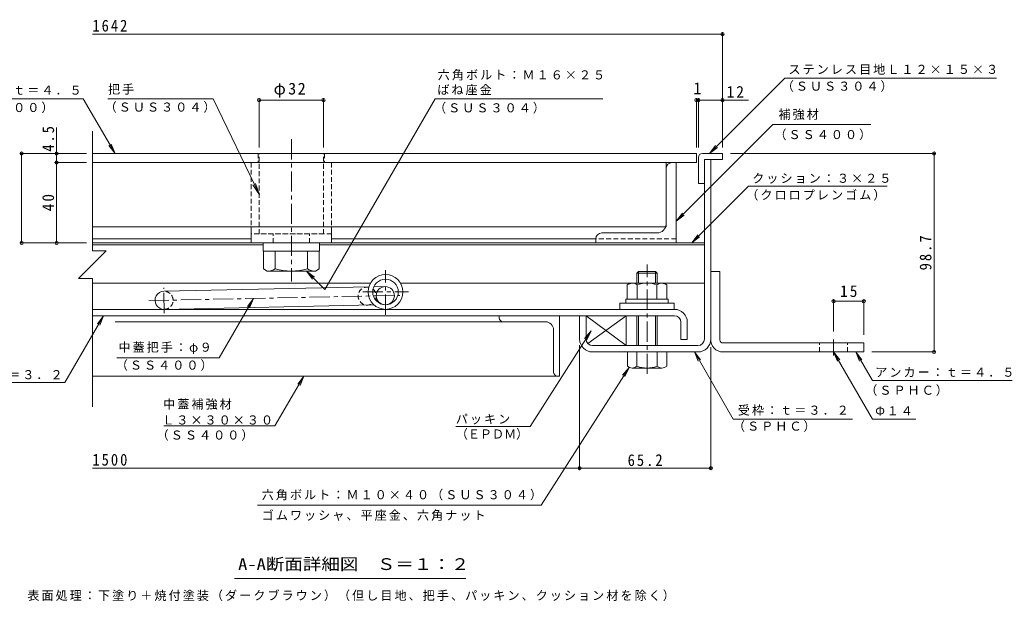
# Model space of a CAD drawing. Units: millimetres on the paper, enlarged 10 times, with parts at other scales. Extents: x -2620 to 2735, y -1962 to 1725.
# Drawn here: x 234 to 2700, y 132 to 1577 of the extents above; entities that cross this region are included whole.
import ezdxf
from ezdxf.enums import TextEntityAlignment as Align

# ---------------------------------------------------------------- set-up
doc = ezdxf.new("R2010")
doc.units = ezdxf.units.MM
doc.header["$LTSCALE"] = 10
doc.header["$PDMODE"] = 32
doc.header["$PDSIZE"] = 8
doc.linetypes.add('CHAIN1', pattern=[8, 5, -1, 1, -1])
doc.linetypes.add('DASHED1', pattern=[1.8, 1.2, -0.6])
for name, color, linetype, lineweight in [('D-1', 2, 'Continuous', 9), ('D-2', 3, 'Continuous', 9), ('D-3', 4, 'Continuous', 9), ('D-5', 7, 'Continuous', 9), ('D-6', 6, 'Continuous', 5), ('D-7', 5, 'Continuous', 5), ('D-8', 5, 'Continuous', 5), ('D-9', 134, 'Continuous', 5), ('D-A', 3, 'Continuous', 9), ('D-B', 6, 'Continuous', 5), ('D-C', 5, 'Continuous', 5), ('D-E', 3, 'Continuous', 9), ('D-F', 7, 'Continuous', 9)]:
    doc.layers.add(name, color=color, linetype=linetype, lineweight=lineweight)
doc.styles.add('ＭＳ ゴシック', font='')
doc.styles.get('ＭＳ ゴシック').set_extended_font_data('MS Gothic')

msp = doc.modelspace()

# ---------------------------------------------------------------- linework, layer by layer
at = {"layer": 'D-1'}
for p, q in [((1951.19, 1229.53), (1935.19, 1229.53)), ((1935.19, 783.03), (1935.19, 1229.53)), ((1951.19, 783.03), (1951.19, 1229.53)), ((1641.19, 783.03), (1641.19, 841.03)), ((1919.19, 767.03), (1657.19, 767.03)), ((1657.19, 751.03), (1767.69, 751.03)), ((1919.19, 751.03), (1817.69, 751.03))]:
    msp.add_line(p, q, dxfattribs=at)
msp.add_lwpolyline([(1625.19, 783.03), (1625.19, 841.03), (1641.19, 841.03)], dxfattribs=at)
for centre, radius, start, end in [((1657.19, 783.03), 32, 180, 270), ((1657.19, 783.03), 16, 180, 270), ((1919.19, 783.03), 16, 270, 0), ((1919.19, 783.03), 32, 270, 0)]:
    msp.add_arc(centre, radius, start, end, dxfattribs=at)
at = {"layer": 'D-2'}
for p, q in [((414.21, 1244.53), (1915.19, 1244.53)), ((1915.19, 1244.53), (1915.19, 1222.03)), ((414.21, 1222.03), (1915.19, 1222.03))]:
    msp.add_line(p, q, dxfattribs=at)
at = {"layer": 'D-2', "linetype": 'DASHED1'}
for p, q in [((826.19, 1244.53), (826.19, 1222.03)), ((991.19, 1244.53), (991.19, 1222.03))]:
    msp.add_line(p, q, dxfattribs=at)
at = {"layer": 'D-2', "linetype": 'CHAIN1'}
for p, q in [((1142.69, 843.54), (1142.69, 954.52)), ((1085.95, 900.28), (1199.43, 900.28))]:
    msp.add_line(p, q, dxfattribs=at)
at = {"layer": 'D-2'}
for radius in [43.25, 31.75]:
    msp.add_circle((1142.69, 900.28), radius, dxfattribs=at)
at = {"layer": 'D-3'}
for p, q in [((1920.19, 1234.53), (1920.19, 1169.53)), ((1930.19, 1244.53), (1980.19, 1244.53)), ((1935.19, 1169.53), (1935.19, 1229.53)), ((1935.19, 1169.53), (1920.19, 1169.53))]:
    msp.add_line(p, q, dxfattribs=at)
msp.add_lwpolyline([(1980.19, 1244.53), (1980.19, 1229.53), (1935.19, 1229.53)], dxfattribs=at)
msp.add_arc((1930.19, 1234.53), 10, 90, 180, dxfattribs=at)
at = {"layer": 'D-5'}
for p, q in [((2134.93, 1431.93), (2660.77, 1431.93)), ((71.57, 1380.7), (391.39, 1380.7)), ((470.42, 1244.53), (391.39, 1380.7)), ((714.17, 1380.7), (453.01, 1380.7)), ((714.17, 1380.7), (829.19, 1141.71)), ((992.07, 906.25), (1265.99, 1380.7)), ((1682.97, 1380.7), (1265.99, 1380.7)), ((325.4, 1244.53), (325.4, 1308.87)), ((2349.17, 1316.39), (2105.61, 1316.39)), ((470.42, 1244.53), (455.15, 1264.33)), ((470.42, 1244.53), (460.8, 1267.61)), ((1947.53, 1244.53), (1967.37, 1259.75)), ((829.19, 1141.71), (812.76, 1166.81)), ((829.19, 1141.71), (819.82, 1170.21)), ((2044.6, 1163.04), (1903.59, 1022.03)), ((2044.6, 1163.04), (2389.14, 1163.04)), ((1865.19, 1075.96), (1885.02, 1091.18)), ((1903.59, 1022.03), (1918.81, 1041.87)), ((1903.59, 1022.03), (1923.42, 1037.25)), ((946.29, 952.03), (961.51, 932.2)), ((814.6, 884.17), (799.33, 864.37)), ((345.87, 675.2), (442.11, 841.03)), ((442.11, 841.03), (426.85, 821.23)), ((442.11, 841.03), (432.49, 817.95)), ((1501.95, 565.91), (1653.68, 804.01)), ((1653.68, 804.01), (1637.6, 784.86)), ((1653.68, 804.01), (1643.11, 781.35)), ((1910.36, 751.03), (1919.93, 727.93)), ((2256.19, 751.03), (2265.76, 727.93)), ((2256.19, 751.03), (2271.41, 731.19)), ((2256.19, 751.03), (2352.6, 584.04)), ((2311.49, 751.03), (2352.6, 679.82)), ((2311.49, 751.03), (2321.05, 727.93)), ((2311.49, 751.03), (2326.71, 731.19)), ((475.31, 736.76), (729.04, 736.76)), ((867.99, 567.08), (939.93, 691.03)), ((939.93, 691.03), (924.66, 671.23)), ((939.93, 691.03), (930.31, 667.95)), ((1529.73, 369.9), (1748.14, 712.65)), ((1748.14, 712.65), (1732.07, 693.5)), ((1748.14, 712.65), (1737.57, 690)), ((58.14, 675.2), (345.87, 675.2)), ((2352.6, 679.82), (2700.04, 679.82)), ((2006.77, 584.04), (2303.11, 584.04)), ((2352.6, 584.04), (2460.65, 584.04)), ((591.37, 567.08), (867.99, 567.08)), ((1317.38, 565.91), (1501.95, 565.91)), ((824.86, 369.9), (1529.73, 369.9)), ((1342.63, 187.69), (767.63, 187.69))]:
    msp.add_line(p, q, dxfattribs=at)
for points in [[(2134.93, 1431.93), (1947.53, 1244.53), (1962.75, 1264.36)], [(2105.61, 1316.39), (1865.19, 1075.96), (1880.41, 1095.8)], [(992.07, 906.25), (946.29, 952.03), (966.12, 936.81)], [(729.04, 736.76), (814.6, 884.17), (804.98, 861.1)], [(2006.77, 584.04), (1910.36, 751.03), (1925.58, 731.19)]]:
    msp.add_lwpolyline(points, dxfattribs=at)
at = {"layer": 'D-6'}
for p, q in [((414.21, 1022.03), (808.69, 1022.03)), ((414.21, 1017.03), (838.69, 1017.03)), ((978.69, 1017.03), (1935.19, 1017.03)), ((1008.69, 1022.03), (1935.19, 1022.03)), ((1105.31, 922.03), (414.21, 922.03)), ((591.87, 902.02), (1101.12, 912.67)), ((1113.57, 912.93), (1141.75, 913.52)), ((1180.07, 922.03), (1750.19, 922.03)), ((1835.19, 922.03), (1935.19, 922.03)), ((1113.98, 867.93), (592.81, 857.03)), ((1641.19, 841.03), (1641.19, 783.03)), ((1645.71, 771.88), (1741.19, 841.03))]:
    msp.add_line(p, q, dxfattribs=at)
at = {"layer": 'D-6', "linetype": 'CHAIN1'}
for p, q in [((554.27, 878.73), (1178.51, 891.78)), ((593, 847.68), (591.7, 910.26))]:
    msp.add_line(p, q, dxfattribs=at)
at = {"layer": 'D-6'}
msp.add_lwpolyline([(1657.19, 767.03), (1741.19, 767.03), (1741.19, 841.03), (1641.19, 841.03), (1741.19, 767.03)], dxfattribs=at)
msp.add_circle((1142.22, 891.02), 22.5, dxfattribs=at)
msp.add_arc((592.34, 879.52), 22.5, 91.19794, 271.19794, dxfattribs=at)
at = {"layer": 'D-6', "linetype": 'DASHED1'}
msp.add_arc((592.34, 879.52), 22.5, 271.19794, 91.19794, dxfattribs=at)
at = {"layer": 'D-7', "linetype": 'DASHED1'}
for p, q in [((808.69, 1222.03), (808.69, 1062.03)), ((1008.69, 1222.03), (1008.69, 1062.03)), ((1008.69, 1044.53), (808.69, 1044.53)), ((863.69, 1022.03), (863.69, 1044.53)), ((953.69, 1022.03), (953.69, 1044.53))]:
    msp.add_line(p, q, dxfattribs=at)
at = {"layer": 'D-7'}
for p, q in [((808.69, 1062.03), (808.69, 1022.03)), ((1008.69, 1062.03), (1008.69, 1022.03)), ((1008.69, 1022.03), (808.69, 1022.03)), ((1771.75, 951.03), (1767.69, 946.97)), ((1817.69, 946.97), (1767.69, 946.97)), ((1767.69, 922.03), (1767.69, 946.97)), ((1813.63, 951.03), (1771.75, 951.03)), ((1771.75, 922.03), (1771.75, 951.03)), ((1813.63, 951.03), (1817.69, 946.97)), ((1813.63, 922.03), (1813.63, 951.03)), ((1817.69, 946.97), (1817.69, 923.53)), ((1817.69, 946.97), (1817.69, 922.03)), ((1767.69, 841.03), (1767.69, 767.03)), ((1771.75, 767.03), (1771.75, 841.03)), ((1813.63, 767.03), (1813.63, 841.03)), ((1817.69, 841.03), (1817.69, 767.03)), ((1841.69, 751.03), (1743.69, 751.03)), ((1743.69, 715.5), (1743.69, 751.03)), ((1767.69, 751.03), (1767.69, 715.5)), ((1817.69, 751.03), (1817.69, 715.5)), ((1841.69, 715.5), (1841.69, 751.03)), ((1829.69, 711.03), (1755.69, 711.03))]:
    msp.add_line(p, q, dxfattribs=at)
at = {"layer": 'D-7', "linetype": 'CHAIN1'}
msp.add_line((1792.69, 696.64), (1792.69, 968.69), dxfattribs=at)
at = {"layer": 'D-7', "color": 2, "lineweight": 9}
for p, q in [((1743.61, 918.23), (1750.19, 922.03)), ((1743.61, 918.23), (1743.61, 882.03)), ((1835.19, 922.03), (1750.19, 922.03)), ((1768.15, 918.23), (1768.15, 882.03)), ((1817.23, 918.23), (1817.23, 882.03))]:
    msp.add_line(p, q, dxfattribs=at)
at = {"layer": 'D-7', "color": 134}
for p, q in [((1725.19, 872.03), (1725.19, 857.03)), ((1725.19, 872.03), (1860.19, 872.03)), ((1860.19, 872.03), (1860.19, 857.03)), ((1725.19, 857.03), (1860.19, 857.03))]:
    msp.add_line(p, q, dxfattribs=at)
at = {"layer": 'D-7', "color": 6}
for p, q in [((1740.19, 882.03), (1740.19, 872.03)), ((1740.19, 872.03), (1845.19, 872.03))]:
    msp.add_line(p, q, dxfattribs=at)
at = {"layer": 'D-7', "color": 2, "lineweight": 9}
msp.add_lwpolyline([(1835.19, 922.03), (1841.76, 918.23), (1841.76, 882.03), (1743.61, 882.03)], dxfattribs=at)
at = {"layer": 'D-7', "color": 6}
msp.add_lwpolyline([(1740.19, 882.03), (1845.19, 882.03), (1845.19, 872.03)], dxfattribs=at)
at = {"layer": 'D-7', "color": 2, "lineweight": 9}
for centre, radius, start, end in [((1758.1, 893.15), 28.97, 94.38438, 120), ((1755.12, 897.83), 24.21, 57.42749, 88.18784), ((1792.69, 840.82), 81.2, 72.41188, 107.5881), ((1830.26, 897.83), 24.21, 91.81215, 122.57249), ((1827.28, 893.15), 28.97, 59.99998, 85.6156)]:
    msp.add_arc(centre, radius, start, end, dxfattribs=at)
at = {"layer": 'D-7'}
for centre, radius, start, end in [((1755.69, 729.36), 18.33, 229.1022, 310.89809), ((1792.69, 783.11), 72.08, 249.70546, 290.29454), ((1829.69, 729.36), 18.33, 229.10191, 310.8978)]:
    msp.add_arc(centre, radius, start, end, dxfattribs=at)
at = {"layer": 'D-8'}
for p, q in [((414.21, 1222.03), (1865.19, 1222.03)), ((1865.19, 1222.03), (1865.19, 1032.03)), ((808.69, 1032.03), (414.21, 1032.03)), ((1665.19, 1032.03), (1008.69, 1032.03))]:
    msp.add_line(p, q, dxfattribs=at)
at = {"layer": 'D-8', "linetype": 'DASHED1'}
msp.add_line((1865.19, 1032.03), (1665.19, 1032.03), dxfattribs=at)
at = {"layer": 'D-9'}
for p, q in [((1855.19, 1222.03), (1865.19, 1222.03)), ((1865.19, 1022.03), (1865.19, 1222.03)), ((1840.19, 1207.03), (1840.19, 1069.53)), ((1817.69, 1047.03), (1680.19, 1047.03)), ((1665.19, 1032.03), (1665.19, 1022.03)), ((1665.19, 1022.03), (1865.19, 1022.03)), ((839.19, 1002.03), (839.19, 957.66)), ((868.69, 957.52), (868.69, 1002.03)), ((948.69, 957.52), (948.69, 1002.03)), ((978.19, 1002.03), (978.19, 957.52)), ((848.73, 952.15), (839.19, 957.66)), ((968.69, 952.03), (848.94, 952.03)), ((968.69, 952.03), (978.19, 957.52))]:
    msp.add_line(p, q, dxfattribs=at)
for centre, radius, start, end in [((1855.19, 1207.03), 15, 90, 180), ((1817.69, 1069.53), 22.5, 270, 0), ((1680.19, 1032.03), 15, 90, 180), ((849.98, 986.54), 34.53, 267.86055, 302.81094), ((908.69, 1100.63), 148.6, 254.38446, 285.61554), ((967.4, 986.54), 34.53, 237.18906, 272.13945)]:
    msp.add_arc(centre, radius, start, end, dxfattribs=at)
at = {"layer": 'D-A'}
for p, q in [((1860.69, 857.03), (414.21, 857.03)), ((414.21, 841.03), (1860.69, 841.03)), ((1876.69, 825.03), (1876.69, 782.03)), ((1892.69, 825.03), (1892.69, 782.03)), ((1876.69, 782.03), (1892.69, 782.03))]:
    msp.add_line(p, q, dxfattribs=at)
for radius in [32, 16]:
    msp.add_arc((1860.69, 825.03), radius, 0, 90, dxfattribs=at)
at = {"layer": 'D-B', "color": 4, "lineweight": 9}
for p, q in [((1840.19, 1222.03), (414.21, 1222.03)), ((1840.19, 1222.03), (1840.19, 1062.03)), ((1840.19, 1062.03), (414.21, 1062.03))]:
    msp.add_line(p, q, dxfattribs=at)
at = {"layer": 'D-B'}
for p, q in [((1425.19, 841.03), (470.73, 841.03)), ((1425.19, 841.03), (1575.19, 841.03)), ((1425.19, 836.03), (1425.19, 841.03)), ((1575.19, 841.03), (1575.19, 691.03)), ((1435.19, 826.03), (470.73, 826.03)), ((1435.19, 826.03), (1540.19, 826.03)), ((1560.19, 701.03), (1560.19, 806.03)), ((1570.19, 691.03), (414.21, 691.03)), ((1570.19, 691.03), (1575.19, 691.03))]:
    msp.add_line(p, q, dxfattribs=at)
for centre, radius, start, end in [((1435.19, 836.03), 10, 180, 270), ((1540.19, 806.03), 20, 0, 90), ((1570.19, 701.03), 10, 180, 270)]:
    msp.add_arc(centre, radius, start, end, dxfattribs=at)
at = {"layer": 'D-C', "color": 2, "linetype": 'CHAIN1', "lineweight": 9}
msp.add_line((908.94, 1279.71), (908.94, 926.4), dxfattribs=at)
at = {"layer": 'D-C', "color": 2, "linetype": 'DASHED1', "lineweight": 9}
for p in [(828.69, 1244.53), (988.69, 1044.53)]:
    msp.add_line(p, (988.69, 1244.53), dxfattribs=at)
at = {"layer": 'D-C', "color": 134}
for p, q in [((838.69, 1022.03), (978.69, 1022.03)), ((978.69, 1022.03), (978.69, 1002.03))]:
    msp.add_line(p, q, dxfattribs=at)
at = {"layer": 'D-C', "color": 2, "linetype": 'DASHED1', "lineweight": 9}
msp.add_lwpolyline([(988.69, 1044.53), (828.69, 1044.53), (828.69, 1244.53)], dxfattribs=at)
at = {"layer": 'D-C', "color": 134}
msp.add_lwpolyline([(838.69, 1022.03), (838.69, 1002.03), (978.69, 1002.03)], dxfattribs=at)
at = {"layer": 'D-C', "color": 4, "linetype": 'DASHED1', "lineweight": 9}
for start, end in [(80.02124, 305.26021), (335.39008, 49.89137)]:
    msp.add_arc((1097.23, 890.08), 22.5, start, end, dxfattribs=at)
at = {"layer": 'D-E'}
for p, q in [((1951.19, 951.03), (1951.19, 783.03)), ((1951.19, 951.03), (1973.69, 951.03)), ((1973.69, 781.03), (1973.69, 951.03)), ((1981.19, 773.53), (2331.19, 773.53)), ((2331.19, 773.53), (2331.19, 751.03)), ((2331.19, 751.03), (1981.19, 751.03))]:
    msp.add_line(p, q, dxfattribs=at)
at = {"layer": 'D-E', "linetype": 'DASHED1'}
for p, q in [((2221.19, 751.03), (2221.19, 773.53)), ((2291.19, 751.03), (2291.19, 773.53))]:
    msp.add_line(p, q, dxfattribs=at)
at = {"layer": 'D-E', "linetype": 'CHAIN1'}
msp.add_line((2256.19, 742.29), (2256.19, 781.74), dxfattribs=at)
at = {"layer": 'D-E'}
for radius, start in [(30, 176.17647), (7.5, 180.00027)]:
    msp.add_arc((1981.19, 781.03), radius, start, 270, dxfattribs=at)
at = {"layer": 'D-F'}
for p, q in [((1980.19, 1541.27), (414.21, 1541.27)), ((1980.19, 1259.53), (1980.19, 1546.27)), ((828.44, 1259.53), (828.44, 1382.15)), ((988.44, 1259.53), (988.44, 1382.15)), ((1915.19, 1259.53), (1915.19, 1382.15)), ((1920.19, 1259.53), (1920.19, 1382.15)), ((828.44, 1377.15), (988.44, 1377.15)), ((1915.19, 1377.15), (1920.19, 1377.15)), ((1920.19, 1377.15), (2044.54, 1377.15)), ((414.21, 1300.29), (414.21, 1002.19)), ((399.21, 1244.53), (235.44, 1244.53)), ((238.44, 1022.03), (238.44, 1244.53)), ((325.4, 1222.03), (325.4, 1244.53)), ((2508.82, 1244.53), (2000.19, 1244.53)), ((2505.82, 751.03), (2505.82, 1244.53)), ((399.21, 1222.03), (320.4, 1222.03)), ((325.4, 1022.03), (325.4, 1222.03)), ((235.44, 1022.03), (399.21, 1022.03)), ((414.21, 933.37), (379.8, 933.37)), ((414.21, 933.37), (414.21, 614.49)), ((2256.19, 880.28), (2256.19, 801.74)), ((2256.19, 877.28), (2331.19, 877.28)), ((2331.19, 880.28), (2331.19, 793.53)), ((1625.18, 768.03), (1625.18, 457.13)), ((1951.19, 459.13), (1951.19, 763.03)), ((2508.82, 751.03), (2351.19, 751.03)), ((1625.18, 462.13), (414.21, 462.13)), ((1625.18, 462.13), (1951.19, 462.13))]:
    msp.add_line(p, q, dxfattribs=at)
msp.add_lwpolyline([(414.21, 1002.19), (448.62, 1002.19), (379.8, 933.37)], dxfattribs=at)
for p in [(1980.19, 1541.27), (828.44, 1377.15), (988.44, 1377.15), (1915.19, 1377.15), (1920.19, 1377.15), (1980.19, 1377.15), (238.44, 1244.53), (325.4, 1244.53), (2505.82, 1244.53), (325.4, 1222.03), (238.44, 1022.03), (325.4, 1022.03), (2256.19, 877.28), (2331.19, 877.28), (2505.82, 751.03), (1625.18, 462.13), (1951.19, 462.13)]:
    msp.add_point(p, dxfattribs=at)

# ---------------------------------------------------------------- texts
at = {"layer": 'D-5', "style": 'ＭＳ ゴシック'}
msp.add_text('（ＥＰＤＭ）', height=21.99, dxfattribs=at).set_placement((1317.38, 529.34), align=Align.BOTTOM_LEFT)
at = {"layer": 'D-5', "color": 2, "style": 'ＭＳ ゴシック', "width": 1.15}
msp.add_text('A-A断面詳細図\u3000Ｓ＝１：２', height=29.33, dxfattribs=at).set_placement((776.38, 200.19), align=Align.BOTTOM_LEFT)
at = {"layer": 'D-5', "char_height": 21.99, "attachment_point": 7, "style": 'ＭＳ ゴシック'}
for s, insert in [('\\T1.17;ステンレス目地Ｌ１２×１５×３', (2144.13, 1440.1)), ('\\T1.17;六角ボルト：Ｍ１６×２５', (1272.52, 1426.05)), ('\\T1.17;縞鋼板：ｔ＝４．５', (76.9, 1388.24)), ('\\T1.17;把手', (453.01, 1390.53)), ('\\T1.17;ばね座金', (1271.47, 1389.33)), ('\\T1.17;（ＳＵＳ３０４）', (2127.29, 1397.65)), ('\\T1.17;（ＳＳ４００）', (76.9, 1344.58)), ('\\T1.17;（ＳＵＳ３０４）', (444.6, 1345.63)), ('\\T1.17;（ＳＵＳ３０４）', (1263.21, 1343.77)), ('\\T1.17;補強材', (2119.37, 1327.86)), ('\\T1.17;（ＳＳ４００）', (2109.17, 1277.34)), ('\\T1.17;クッション：３×２５', (2054.15, 1169.37)), ('\\T1.17;（クロロプレンゴム）', (2039.33, 1127.26)), ('\\T1.17;中蓋把手：φ９', (479.03, 745.65)), ('\\T1.17;（ＳＳ４００）', (472.38, 704.11)), ('\\T1.17;中蓋：ｔ＝３．２', (64.58, 680.9)), ('\\T1.17;アンカー：ｔ＝４．５', (2359.9, 688.34)), ('\\T1.17;（ＳＰＨＣ）', (2334.92, 641.74)), ('\\T1.17;中蓋補強材', (590.09, 607.58)), ('\\T1.17;受枠：ｔ＝３．２', (2018.27, 592.59)), ('\\T1.17;Ｌ３×３０×３０', (587.74, 570.39)), ('\\T1.17;パッキン', (1317.38, 570.73)), ('\\T1.17;Φ１４', (2359.9, 592.56)), ('\\T1.17;（ＳＰＨＣ）', (2006.11, 552.45)), ('\\T1.17;（ＳＳ４００）', (573.9, 530.25)), ('\\T1.17;六角ボルト：Ｍ１０×４０（ＳＵＳ３０４）', (835, 381.92)), ('\\T1.17;ゴムワッシャ、平座金、六角ナット', (835, 331.09)), ('\\T1.17;表面処理：下塗り＋焼付塗装（ダークブラウン）（但し目地、把手、パッキン、クッション材を除く）', (252.63, 131.56))]:
    msp.add_mtext(s, dxfattribs=dict(at, insert=insert))
at = {"layer": 'D-F', "color": 2, "style": 'ＭＳ ゴシック'}
msp.add_text('1', height=29.33, dxfattribs=at).set_placement((1907.69, 1383.15), align=Align.BOTTOM_LEFT)
at = {"layer": 'D-F', "color": 2, "char_height": 29.33, "attachment_point": 7, "style": 'ＭＳ ゴシック'}
for s, insert in [('\\T1.28;\\W0.9;1642', (414.21, 1547.27)), ('\\T1.19;φ32', (864.69, 1383.15)), ('\\T1.27;\\W0.95;12', (1990.47, 1383.15)), ('\\T1.27;\\W0.95;15', (2272.44, 887.28)), ('\\T1.28;\\W0.9;1500', (414.21, 468.13)), ('\\T1.28;\\W0.9;65.2', (1744.44, 467.13))]:
    msp.add_mtext(s, dxfattribs=dict(at, insert=insert))
at = {"layer": 'D-F', "color": 2, "char_height": 29.33, "attachment_point": 7, "rotation": 90, "style": 'ＭＳ ゴシック'}
for s, insert in [('\\T1.27;\\W0.9;4.5', (319.4, 1249)), ('\\T1.27;\\W0.95;40', (319.4, 1100.78)), ('\\T1.28;\\W0.9;98.7', (2499.82, 954.03))]:
    msp.add_mtext(s, dxfattribs=dict(at, insert=insert))

doc.saveas('drawing.dxf')
